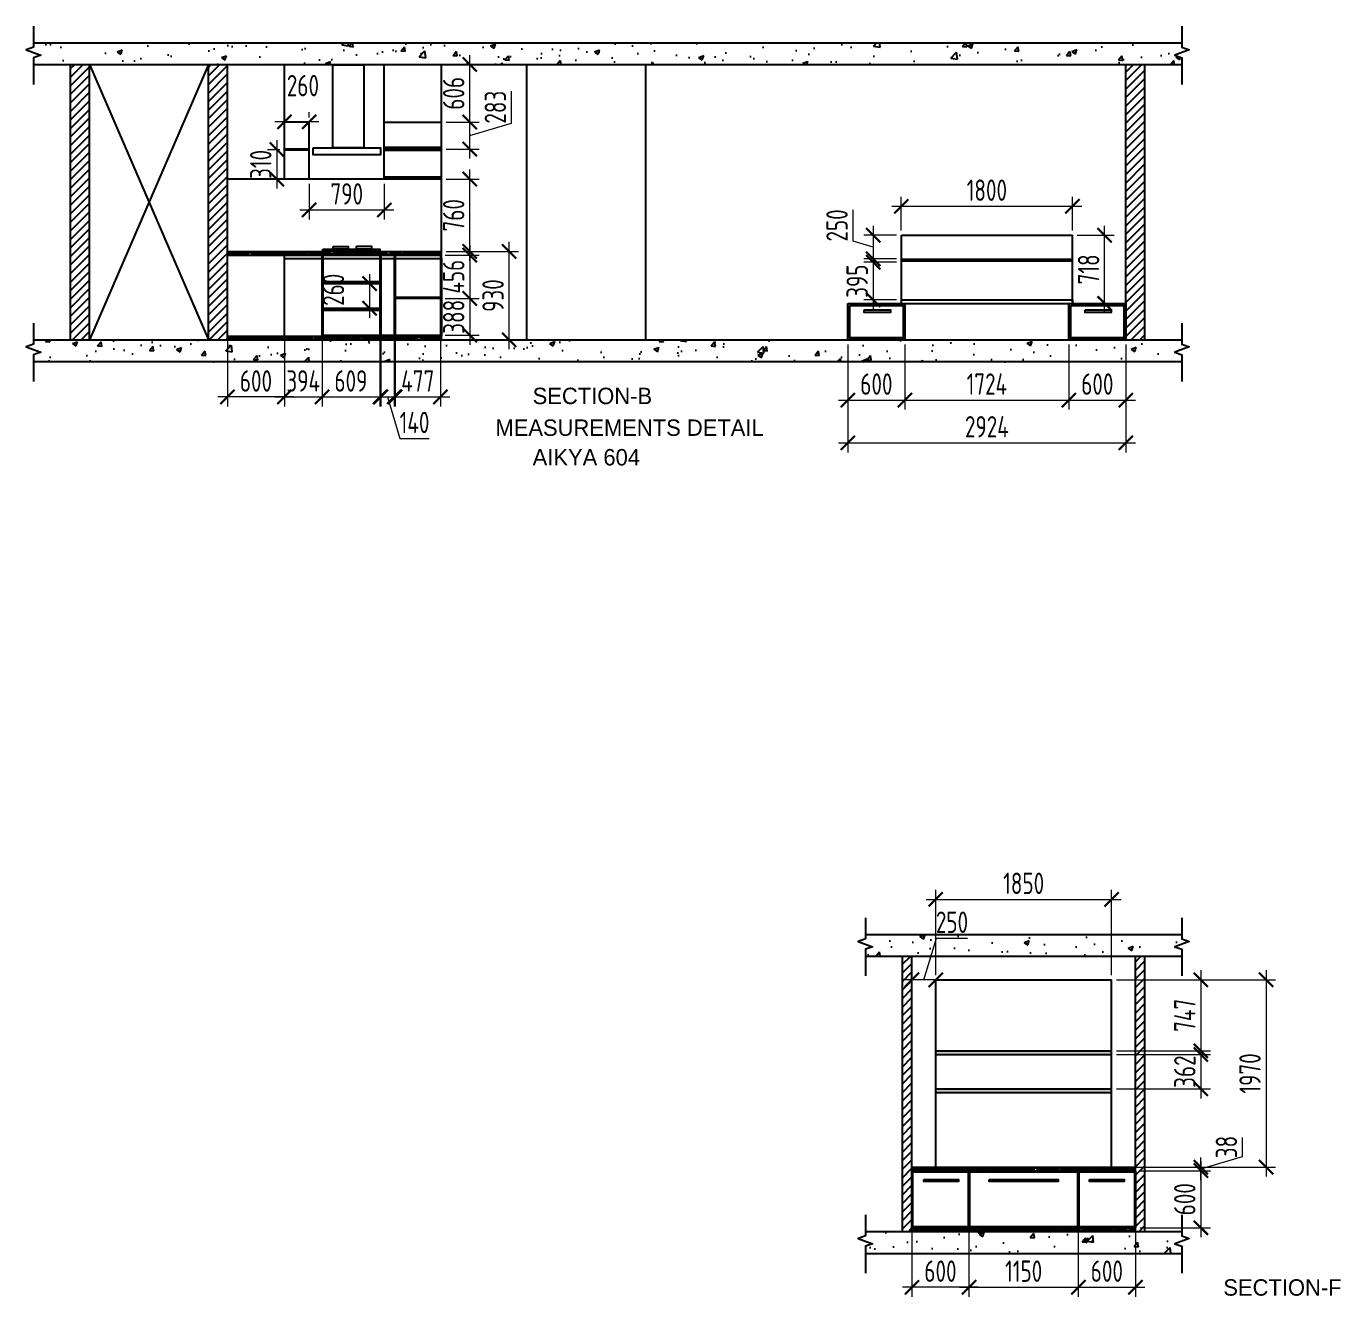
# Model space of a CAD drawing. Header units: millimetres. Extents: x -184691 to 158232, y -112569 to 33289.
# Drawn here: x 9777 to 23603, y -77405 to -64040 of the extents above; entities that cross this region are included whole.
import ezdxf

# ---------------------------------------------------------------- set-up
doc = ezdxf.new("R2010")
doc.units = ezdxf.units.MM
doc.header["$LTSCALE"] = 10
doc.header["$PDMODE"] = 35
doc.header["$PDSIZE"] = 500
doc.layers.add('07--DIM-1', color=1, linetype='Continuous')
doc.layers.add('DIMM-1', color=1, linetype='Continuous')
doc.styles.add('ISO', font='isocp2.shx', dxfattribs={"width": 0.8})
doc.dimstyles.new('A-DIM-100', dxfattribs={"dimscale": 100, "dimtxt": 2.25, "dimasz": 1.5, "dimexe": 1, "dimexo": 0.5, "dimgap": 0, "dimtad": 0, "dimdec": 0, "dimzin": 12, "dimdsep": 46, "dimtxsty": 'ISO', "dimblk": 'ARCHTICK', "dimcen": 1, "dimdle": 1, "dimclrd": 8, "dimclre": 8, "dimclrt": 256, "dimadec": 0, "dimazin": 3, "dimtfac": 1, "dimtdec": 0, "dimtmove": 1, "dimatfit": 2, "dimfxl": 1, "dimtvp": 0.75, "dimtolj": 1, "dimtzin": 12, "dimlwd": 18, "dimlwe": 18, "dimarcsym": 0})
pattern_1 = [(45, (34856.54, 0), (-44.90128, 44.90128), [])]
pattern_2 = [(0, (34856.541, 0), (55.88, 25.4), [381, -50.8, 127, -25.4]), (0, (34890.323, 12.7), (-25.4, 33.782), [76.2, -8.382, 152.4, -19.05]), (0, (34869.241, 21.59), (132.08, 17.018), [203.2, -35.56, 101.6, -25.4])]

# ---------------------------------------------------------------- blocks, each defined once
blk = doc.blocks.new('_ArchTick')
at = {"color": 0, "const_width": 0.15}
blk.add_lwpolyline([(-0.5, -0.5), (0.5, 0.5)], dxfattribs=at)
blk = doc.blocks.new('*D470')
at = {"layer": '07--DIM-1', "color": 8, "lineweight": 18}
for p, q in [((18881, -65933), (20881, -65933)), ((18981, -66188), (18981, -65833)), ((20781, -66188), (20781, -65833))]:
    blk.add_line(p, q, dxfattribs=at)
at = {"layer": 'Defpoints', "color": 0}
for p in [(20781, -65933), (18981, -66238), (20781, -66238)]:
    blk.add_point(p, dxfattribs=at)
at = {"layer": '07--DIM-1', "color": 8, "lineweight": 18, "xscale": 150, "yscale": 150, "zscale": 150, "rotation": 180}
blk.add_blockref('_ArchTick', (18981, -65933), dxfattribs=at)
at = {"layer": '07--DIM-1', "color": 8, "lineweight": 18, "xscale": 150, "yscale": 150, "zscale": 150}
blk.add_blockref('_ArchTick', (20781, -65933), dxfattribs=at)
at = {"layer": '07--DIM-1', "insert": (19881, -65764), "char_height": 225, "attachment_point": 5, "style": 'ISO'}
blk.add_mtext('\\A1;1800', dxfattribs=at)
blk = doc.blocks.new('*D471')
at = {"layer": '07--DIM-1', "color": 8, "lineweight": 18}
for p, q in [((18474, -66299), (18474, -65971)), ((18686, -66138), (18686, -66588)), ((18686, -66363), (18474, -66299)), ((18931, -66238), (18586, -66238)), ((18931, -66488), (18586, -66488))]:
    blk.add_line(p, q, dxfattribs=at)
at = {"layer": 'Defpoints', "color": 0}
for p in [(18981, -66238), (18686, -66488), (18981, -66488)]:
    blk.add_point(p, dxfattribs=at)
at = {"layer": '07--DIM-1', "color": 8, "lineweight": 18, "xscale": 150, "yscale": 150, "zscale": 150}
for p, rotation in [((18686, -66238), 90), ((18686, -66488), 270)]:
    blk.add_blockref('_ArchTick', p, dxfattribs=dict(at, rotation=rotation))
at = {"layer": '07--DIM-1', "insert": (18305, -66135), "char_height": 225, "attachment_point": 5, "rotation": 90, "style": 'ISO'}
blk.add_mtext('\\A1;250', dxfattribs=at)
blk = doc.blocks.new('*D472')
at = {"layer": '07--DIM-1', "color": 8, "lineweight": 18}
for p, q in [((18686, -66423), (18686, -67018)), ((18931, -66523), (18586, -66523)), ((18931, -66918), (18586, -66918))]:
    blk.add_line(p, q, dxfattribs=at)
at = {"layer": 'Defpoints', "color": 0}
for p in [(18981, -66523), (18686, -66918), (18981, -66918)]:
    blk.add_point(p, dxfattribs=at)
at = {"layer": '07--DIM-1', "color": 8, "lineweight": 18, "xscale": 150, "yscale": 150, "zscale": 150}
for p, rotation in [((18686, -66523), 90), ((18686, -66918), 270)]:
    blk.add_blockref('_ArchTick', p, dxfattribs=dict(at, rotation=rotation))
at = {"layer": '07--DIM-1', "insert": (18517, -66721), "char_height": 225, "attachment_point": 5, "rotation": 90, "style": 'ISO'}
blk.add_mtext('\\A1;395', dxfattribs=at)
blk = doc.blocks.new('*D473')
at = {"layer": '07--DIM-1', "color": 8, "lineweight": 18}
for p, q in [((21120, -67056), (21120, -66138)), ((20831, -66238), (21220, -66238)), ((20831, -66956), (21220, -66956))]:
    blk.add_line(p, q, dxfattribs=at)
at = {"layer": 'Defpoints', "color": 0}
for p in [(20781, -66238), (21120, -66238), (20781, -66956)]:
    blk.add_point(p, dxfattribs=at)
at = {"layer": '07--DIM-1', "color": 8, "lineweight": 18, "xscale": 150, "yscale": 150, "zscale": 150}
for p, rotation in [((21120, -66238), 90), ((21120, -66956), 270)]:
    blk.add_blockref('_ArchTick', p, dxfattribs=dict(at, rotation=rotation))
at = {"layer": '07--DIM-1', "insert": (20951, -66597), "char_height": 225, "attachment_point": 5, "rotation": 90, "style": 'ISO'}
blk.add_mtext('\\A1;718', dxfattribs=at)
blk = doc.blocks.new('*D474')
at = {"layer": '07--DIM-1', "color": 8, "lineweight": 18}
for p, q in [((19019, -67388), (19019, -68073)), ((20743, -67388), (20743, -68073)), ((18919, -67973), (20843, -67973))]:
    blk.add_line(p, q, dxfattribs=at)
at = {"layer": 'Defpoints', "color": 0}
for p in [(19019, -67338), (20743, -67338), (20743, -67973)]:
    blk.add_point(p, dxfattribs=at)
at = {"layer": '07--DIM-1', "color": 8, "lineweight": 18, "xscale": 150, "yscale": 150, "zscale": 150, "rotation": 180}
blk.add_blockref('_ArchTick', (19019, -67973), dxfattribs=at)
at = {"layer": '07--DIM-1', "color": 8, "lineweight": 18, "xscale": 150, "yscale": 150, "zscale": 150}
blk.add_blockref('_ArchTick', (20743, -67973), dxfattribs=at)
at = {"layer": '07--DIM-1', "insert": (19881, -67804), "char_height": 225, "attachment_point": 5, "style": 'ISO'}
blk.add_mtext('\\A1;1724', dxfattribs=at)
blk = doc.blocks.new('*D475')
at = {"layer": '07--DIM-1', "color": 8, "lineweight": 18}
for p, q in [((18419, -67388), (18419, -68073)), ((19019, -67388), (19019, -68073)), ((18319, -67973), (19119, -67973))]:
    blk.add_line(p, q, dxfattribs=at)
at = {"layer": 'Defpoints', "color": 0}
for p in [(18419, -67338), (19019, -67338), (19019, -67973)]:
    blk.add_point(p, dxfattribs=at)
at = {"layer": '07--DIM-1', "color": 8, "lineweight": 18, "xscale": 150, "yscale": 150, "zscale": 150, "rotation": 180}
blk.add_blockref('_ArchTick', (18419, -67973), dxfattribs=at)
at = {"layer": '07--DIM-1', "color": 8, "lineweight": 18, "xscale": 150, "yscale": 150, "zscale": 150}
blk.add_blockref('_ArchTick', (19019, -67973), dxfattribs=at)
at = {"layer": '07--DIM-1', "insert": (18719, -67804), "char_height": 225, "attachment_point": 5, "style": 'ISO'}
blk.add_mtext('\\A1;600', dxfattribs=at)
blk = doc.blocks.new('*D476')
at = {"layer": '07--DIM-1', "color": 8, "lineweight": 18}
for p, q in [((20743, -67388), (20743, -68073)), ((21343, -67388), (21343, -68073)), ((20643, -67973), (21443, -67973))]:
    blk.add_line(p, q, dxfattribs=at)
at = {"layer": 'Defpoints', "color": 0}
for p in [(20743, -67338), (21343, -67338), (21343, -67973)]:
    blk.add_point(p, dxfattribs=at)
at = {"layer": '07--DIM-1', "color": 8, "lineweight": 18, "xscale": 150, "yscale": 150, "zscale": 150, "rotation": 180}
blk.add_blockref('_ArchTick', (20743, -67973), dxfattribs=at)
at = {"layer": '07--DIM-1', "color": 8, "lineweight": 18, "xscale": 150, "yscale": 150, "zscale": 150}
blk.add_blockref('_ArchTick', (21343, -67973), dxfattribs=at)
at = {"layer": '07--DIM-1', "insert": (21043, -67804), "char_height": 225, "attachment_point": 5, "style": 'ISO'}
blk.add_mtext('\\A1;600', dxfattribs=at)
blk = doc.blocks.new('*D477')
at = {"layer": '07--DIM-1', "color": 8, "lineweight": 18}
for p, q in [((18419, -67388), (18419, -68522)), ((21343, -67438), (21343, -68522)), ((18319, -68422), (21443, -68422))]:
    blk.add_line(p, q, dxfattribs=at)
at = {"layer": 'Defpoints', "color": 0}
for p in [(18419, -67338), (21343, -67388), (21343, -68422)]:
    blk.add_point(p, dxfattribs=at)
at = {"layer": '07--DIM-1', "color": 8, "lineweight": 18, "xscale": 150, "yscale": 150, "zscale": 150, "rotation": 180}
blk.add_blockref('_ArchTick', (18419, -68422), dxfattribs=at)
at = {"layer": '07--DIM-1', "color": 8, "lineweight": 18, "xscale": 150, "yscale": 150, "zscale": 150}
blk.add_blockref('_ArchTick', (21343, -68422), dxfattribs=at)
at = {"layer": '07--DIM-1', "insert": (19881, -68253), "char_height": 225, "attachment_point": 5, "style": 'ISO'}
blk.add_mtext('\\A1;2924', dxfattribs=at)
blk = doc.blocks.new('*D478')
at = {"layer": '07--DIM-1', "color": 8, "lineweight": 18}
for p, q in [((11893, -67350), (11893, -68039)), ((12493, -67350), (12493, -68039)), ((12593, -67939), (11793, -67939))]:
    blk.add_line(p, q, dxfattribs=at)
at = {"layer": 'Defpoints', "color": 0}
for p in [(11893, -67300), (12493, -67300), (11893, -67939)]:
    blk.add_point(p, dxfattribs=at)
at = {"layer": '07--DIM-1', "color": 8, "lineweight": 18, "xscale": 150, "yscale": 150, "zscale": 150, "rotation": 180}
blk.add_blockref('_ArchTick', (11893, -67939), dxfattribs=at)
at = {"layer": '07--DIM-1', "color": 8, "lineweight": 18, "xscale": 150, "yscale": 150, "zscale": 150}
blk.add_blockref('_ArchTick', (12493, -67939), dxfattribs=at)
at = {"layer": '07--DIM-1', "insert": (12193, -67771), "char_height": 225, "attachment_point": 5, "style": 'ISO'}
blk.add_mtext('\\A1;600', dxfattribs=at)
blk = doc.blocks.new('*D479')
at = {"layer": '07--DIM-1', "color": 8, "lineweight": 18}
for p, q in [((12493, -67350), (12493, -68039)), ((12888, -67350), (12888, -68039)), ((12393, -67939), (12988, -67939))]:
    blk.add_line(p, q, dxfattribs=at)
at = {"layer": 'Defpoints', "color": 0}
for p in [(12493, -67300), (12888, -67300), (12888, -67939)]:
    blk.add_point(p, dxfattribs=at)
at = {"layer": '07--DIM-1', "color": 8, "lineweight": 18, "xscale": 150, "yscale": 150, "zscale": 150, "rotation": 180}
blk.add_blockref('_ArchTick', (12493, -67939), dxfattribs=at)
at = {"layer": '07--DIM-1', "color": 8, "lineweight": 18, "xscale": 150, "yscale": 150, "zscale": 150}
blk.add_blockref('_ArchTick', (12888, -67939), dxfattribs=at)
at = {"layer": '07--DIM-1', "insert": (12690, -67771), "char_height": 225, "attachment_point": 5, "style": 'ISO'}
blk.add_mtext('\\A1;394', dxfattribs=at)
blk = doc.blocks.new('*D480')
at = {"layer": '07--DIM-1', "color": 8, "lineweight": 18}
for p, q in [((12888, -67350), (12888, -68039)), ((13497, -67350), (13497, -68039)), ((12788, -67939), (13597, -67939))]:
    blk.add_line(p, q, dxfattribs=at)
at = {"layer": 'Defpoints', "color": 0}
for p in [(12888, -67300), (13497, -67300), (13497, -67939)]:
    blk.add_point(p, dxfattribs=at)
at = {"layer": '07--DIM-1', "color": 8, "lineweight": 18, "xscale": 150, "yscale": 150, "zscale": 150, "rotation": 180}
blk.add_blockref('_ArchTick', (12888, -67939), dxfattribs=at)
at = {"layer": '07--DIM-1', "color": 8, "lineweight": 18, "xscale": 150, "yscale": 150, "zscale": 150}
blk.add_blockref('_ArchTick', (13497, -67939), dxfattribs=at)
at = {"layer": '07--DIM-1', "insert": (13192, -67771), "char_height": 225, "attachment_point": 5, "style": 'ISO'}
blk.add_mtext('\\A1;609', dxfattribs=at)
blk = doc.blocks.new('*D481')
at = {"layer": '07--DIM-1', "color": 8, "lineweight": 18}
for p, q in [((13507, -67340), (13507, -68039)), ((13647, -67340), (13647, -68039)), ((13407, -67939), (13747, -67939)), ((13577, -67939), (13708, -68377)), ((13708, -68377), (14014, -68377))]:
    blk.add_line(p, q, dxfattribs=at)
at = {"layer": 'Defpoints', "color": 0}
for p in [(13507, -67290), (13647, -67290), (13647, -67939)]:
    blk.add_point(p, dxfattribs=at)
at = {"layer": '07--DIM-1', "color": 8, "lineweight": 18, "xscale": 150, "yscale": 150, "zscale": 150, "rotation": 180}
blk.add_blockref('_ArchTick', (13507, -67939), dxfattribs=at)
at = {"layer": '07--DIM-1', "color": 8, "lineweight": 18, "xscale": 150, "yscale": 150, "zscale": 150}
blk.add_blockref('_ArchTick', (13647, -67939), dxfattribs=at)
at = {"layer": '07--DIM-1', "insert": (13861, -68208), "char_height": 225, "attachment_point": 5, "style": 'ISO'}
blk.add_mtext('\\A1;140', dxfattribs=at)
blk = doc.blocks.new('*D482')
at = {"layer": '07--DIM-1', "color": 8, "lineweight": 18}
for p, q in [((13657, -67340), (13657, -68039)), ((14133, -67340), (14133, -68039)), ((13557, -67939), (14233, -67939))]:
    blk.add_line(p, q, dxfattribs=at)
at = {"layer": 'Defpoints', "color": 0}
for p in [(13657, -67290), (14133, -67290), (14133, -67939)]:
    blk.add_point(p, dxfattribs=at)
at = {"layer": '07--DIM-1', "color": 8, "lineweight": 18, "xscale": 150, "yscale": 150, "zscale": 150, "rotation": 180}
blk.add_blockref('_ArchTick', (13657, -67939), dxfattribs=at)
at = {"layer": '07--DIM-1', "color": 8, "lineweight": 18, "xscale": 150, "yscale": 150, "zscale": 150}
blk.add_blockref('_ArchTick', (14133, -67939), dxfattribs=at)
at = {"layer": '07--DIM-1', "insert": (13895, -67771), "char_height": 225, "attachment_point": 5, "style": 'ISO'}
blk.add_mtext('\\A1;477', dxfattribs=at)
blk = doc.blocks.new('*D483')
at = {"layer": '07--DIM-1', "color": 8, "lineweight": 18}
for p, q in [((14442, -66346), (14442, -67002)), ((14183, -66446), (14542, -66446)), ((14183, -66902), (14542, -66902))]:
    blk.add_line(p, q, dxfattribs=at)
at = {"layer": 'Defpoints', "color": 0}
for p in [(14133, -66446), (14133, -66902), (14442, -66902)]:
    blk.add_point(p, dxfattribs=at)
at = {"layer": '07--DIM-1', "color": 8, "lineweight": 18, "xscale": 150, "yscale": 150, "zscale": 150}
for p, rotation in [((14442, -66446), 90), ((14442, -66902), 270)]:
    blk.add_blockref('_ArchTick', p, dxfattribs=dict(at, rotation=rotation))
at = {"layer": '07--DIM-1', "insert": (14273, -66674), "char_height": 225, "attachment_point": 5, "rotation": 90, "style": 'ISO'}
blk.add_mtext('\\A1;456', dxfattribs=at)
blk = doc.blocks.new('*D484')
at = {"layer": '07--DIM-1', "color": 8, "lineweight": 18}
for p, q in [((14183, -66902), (14542, -66902)), ((14442, -66802), (14442, -67390)), ((14183, -67290), (14542, -67290))]:
    blk.add_line(p, q, dxfattribs=at)
at = {"layer": 'Defpoints', "color": 0}
for p in [(14133, -66902), (14133, -67290), (14442, -67290)]:
    blk.add_point(p, dxfattribs=at)
at = {"layer": '07--DIM-1', "color": 8, "lineweight": 18, "xscale": 150, "yscale": 150, "zscale": 150}
for p, rotation in [((14442, -66902), 90), ((14442, -67290), 270)]:
    blk.add_blockref('_ArchTick', p, dxfattribs=dict(at, rotation=rotation))
at = {"layer": '07--DIM-1', "insert": (14273, -67096), "char_height": 225, "attachment_point": 5, "rotation": 90, "style": 'ISO'}
blk.add_mtext('\\A1;388', dxfattribs=at)
blk = doc.blocks.new('*D485')
at = {"layer": '07--DIM-1', "color": 8, "lineweight": 18}
for p, q in [((13447, -66746), (13289, -66746)), ((13389, -66646), (13389, -67106)), ((13447, -67006), (13289, -67006))]:
    blk.add_line(p, q, dxfattribs=at)
at = {"layer": 'Defpoints', "color": 0}
for p in [(13497, -66746), (13389, -67006), (13497, -67006)]:
    blk.add_point(p, dxfattribs=at)
at = {"layer": '07--DIM-1', "color": 8, "lineweight": 18, "xscale": 150, "yscale": 150, "zscale": 150}
for p, rotation in [((13389, -66746), 90), ((13389, -67006), 270)]:
    blk.add_blockref('_ArchTick', p, dxfattribs=dict(at, rotation=rotation))
at = {"layer": '07--DIM-1', "insert": (13008, -66812), "char_height": 225, "attachment_point": 5, "rotation": 90, "style": 'ISO'}
blk.add_mtext('\\A1;260', dxfattribs=at)
blk = doc.blocks.new('*D486')
at = {"layer": '07--DIM-1', "color": 8, "lineweight": 18}
for p, q in [((14856, -67438), (14856, -66308)), ((14193, -66408), (14956, -66408)), ((14193, -67338), (14956, -67338))]:
    blk.add_line(p, q, dxfattribs=at)
at = {"layer": 'Defpoints', "color": 0}
for p in [(14143, -66408), (14856, -66408), (14143, -67338)]:
    blk.add_point(p, dxfattribs=at)
at = {"layer": '07--DIM-1', "color": 8, "lineweight": 18, "xscale": 150, "yscale": 150, "zscale": 150}
for p, rotation in [((14856, -66408), 90), ((14856, -67338), 270)]:
    blk.add_blockref('_ArchTick', p, dxfattribs=dict(at, rotation=rotation))
at = {"layer": '07--DIM-1', "insert": (14687, -66873), "char_height": 225, "attachment_point": 5, "rotation": 90, "style": 'ISO'}
blk.add_mtext('\\A1;930', dxfattribs=at)
blk = doc.blocks.new('*D487')
at = {"layer": '07--DIM-1', "color": 8, "lineweight": 18}
for p, q in [((14193, -65648), (14542, -65648)), ((14442, -66508), (14442, -65548)), ((14193, -66408), (14542, -66408))]:
    blk.add_line(p, q, dxfattribs=at)
at = {"layer": 'Defpoints', "color": 0}
for p in [(14143, -65648), (14442, -65648), (14143, -66408)]:
    blk.add_point(p, dxfattribs=at)
at = {"layer": '07--DIM-1', "color": 8, "lineweight": 18, "xscale": 150, "yscale": 150, "zscale": 150}
for p, rotation in [((14442, -65648), 90), ((14442, -66408), 270)]:
    blk.add_blockref('_ArchTick', p, dxfattribs=dict(at, rotation=rotation))
at = {"layer": '07--DIM-1', "insert": (14273, -66028), "char_height": 225, "attachment_point": 5, "rotation": 90, "style": 'ISO'}
blk.add_mtext('\\A1;760', dxfattribs=at)
blk = doc.blocks.new('*D488')
at = {"layer": '07--DIM-1', "color": 8, "lineweight": 18}
for p, q in [((14442, -65148), (14442, -64342)), ((14193, -64442), (14542, -64442)), ((14193, -65048), (14542, -65048))]:
    blk.add_line(p, q, dxfattribs=at)
at = {"layer": 'Defpoints', "color": 0}
for p in [(14143, -64442), (14442, -64442), (14143, -65048, 0)]:
    blk.add_point(p, dxfattribs=at)
at = {"layer": '07--DIM-1', "color": 8, "lineweight": 18, "xscale": 150, "yscale": 150, "zscale": 150}
for p, rotation in [((14442, -64442), 90), ((14442, -65048), 270)]:
    blk.add_blockref('_ArchTick', p, dxfattribs=dict(at, rotation=rotation))
at = {"layer": '07--DIM-1', "insert": (14273, -64745), "char_height": 225, "attachment_point": 5, "rotation": 90, "style": 'ISO'}
blk.add_mtext('\\A1;606', dxfattribs=at)
blk = doc.blocks.new('*D489')
at = {"layer": '07--DIM-1', "color": 8, "lineweight": 18}
for p, q in [((14880, -65059), (14880, -64723)), ((14442, -65431), (14442, -64948)), ((14193, -65048), (14542, -65048)), ((14442, -65190), (14880, -65059)), ((14193, -65331), (14542, -65331))]:
    blk.add_line(p, q, dxfattribs=at)
at = {"layer": 'Defpoints', "color": 0}
for p in [(14143, -65048, 0), (14442, -65048), (14143, -65331)]:
    blk.add_point(p, dxfattribs=at)
at = {"layer": '07--DIM-1', "color": 8, "lineweight": 18, "xscale": 150, "yscale": 150, "zscale": 150}
for p, rotation in [((14442, -65048), 90), ((14442, -65331), 270)]:
    blk.add_blockref('_ArchTick', p, dxfattribs=dict(at, rotation=rotation))
at = {"layer": '07--DIM-1', "insert": (14711, -64891), "char_height": 225, "attachment_point": 5, "rotation": 90, "style": 'ISO'}
blk.add_mtext('\\A1;283', dxfattribs=at)
blk = doc.blocks.new('*D490')
at = {"layer": '07--DIM-1', "color": 8, "lineweight": 18}
for p, q in [((12493, -64998), (12493, -64945)), ((12753, -64998), (12753, -64945)), ((12853, -65045), (12393, -65045))]:
    blk.add_line(p, q, dxfattribs=at)
at = {"layer": 'Defpoints', "color": 0}
for p in [(12493, -65045), (12493, -65048), (12753, -65048, 0)]:
    blk.add_point(p, dxfattribs=at)
at = {"layer": '07--DIM-1', "color": 8, "lineweight": 18, "xscale": 150, "yscale": 150, "zscale": 150, "rotation": 180}
blk.add_blockref('_ArchTick', (12493, -65045), dxfattribs=at)
at = {"layer": '07--DIM-1', "color": 8, "lineweight": 18, "xscale": 150, "yscale": 150, "zscale": 150}
blk.add_blockref('_ArchTick', (12753, -65045), dxfattribs=at)
at = {"layer": '07--DIM-1', "insert": (12687, -64664), "char_height": 225, "attachment_point": 5, "style": 'ISO'}
blk.add_mtext('\\A1;260', dxfattribs=at)
blk = doc.blocks.new('*D491')
at = {"layer": '07--DIM-1', "color": 8, "lineweight": 18}
for p, q in [((12413, -65238), (12413, -65748)), ((12443, -65338), (12313, -65338)), ((12443, -65648), (12313, -65648))]:
    blk.add_line(p, q, dxfattribs=at)
at = {"layer": 'Defpoints', "color": 0}
for p in [(12493, -65338), (12413, -65648), (12493, -65648)]:
    blk.add_point(p, dxfattribs=at)
at = {"layer": '07--DIM-1', "color": 8, "lineweight": 18, "xscale": 150, "yscale": 150, "zscale": 150}
for p, rotation in [((12413, -65338), 90), ((12413, -65648), 270)]:
    blk.add_blockref('_ArchTick', p, dxfattribs=dict(at, rotation=rotation))
at = {"layer": '07--DIM-1', "insert": (12244, -65493), "char_height": 225, "attachment_point": 5, "rotation": 90, "style": 'ISO'}
blk.add_mtext('\\A1;310', dxfattribs=at)
blk = doc.blocks.new('*D492')
at = {"layer": '07--DIM-1', "color": 8, "lineweight": 18}
for p, q in [((12753, -65698), (12753, -66072)), ((13543, -65698), (13543, -66072)), ((12653, -65972), (13643, -65972))]:
    blk.add_line(p, q, dxfattribs=at)
at = {"layer": 'Defpoints', "color": 0}
for p in [(12753, -65648, 0), (13543, -65648), (13543, -65972)]:
    blk.add_point(p, dxfattribs=at)
at = {"layer": '07--DIM-1', "color": 8, "lineweight": 18, "xscale": 150, "yscale": 150, "zscale": 150, "rotation": 180}
blk.add_blockref('_ArchTick', (12753, -65972), dxfattribs=at)
at = {"layer": '07--DIM-1', "color": 8, "lineweight": 18, "xscale": 150, "yscale": 150, "zscale": 150}
blk.add_blockref('_ArchTick', (13543, -65972), dxfattribs=at)
at = {"layer": '07--DIM-1', "insert": (13148, -65803), "char_height": 225, "attachment_point": 5, "style": 'ISO'}
blk.add_mtext('\\A1;790', dxfattribs=at)
blk = doc.blocks.new('*D493')
at = {"layer": '07--DIM-1', "color": 8, "lineweight": 18}
for p, q in [((19218, -74071), (19350, -73634)), ((19350, -73634), (19678, -73634)), ((19443, -74071), (18993, -74071)), ((19093, -74021), (19093, -73971)), ((19343, -74021), (19343, -73971))]:
    blk.add_line(p, q, dxfattribs=at)
at = {"layer": 'Defpoints', "color": 0}
for p in [(19093, -74071), (19093, -74071), (19343, -74071)]:
    blk.add_point(p, dxfattribs=at)
at = {"layer": '07--DIM-1', "color": 8, "lineweight": 18, "xscale": 150, "yscale": 150, "zscale": 150, "rotation": 180}
blk.add_blockref('_ArchTick', (19093, -74071), dxfattribs=at)
at = {"layer": '07--DIM-1', "color": 8, "lineweight": 18, "xscale": 150, "yscale": 150, "zscale": 150}
blk.add_blockref('_ArchTick', (19343, -74071), dxfattribs=at)
at = {"layer": '07--DIM-1', "insert": (19514, -73465), "char_height": 225, "attachment_point": 5, "style": 'ISO'}
blk.add_mtext('\\A1;250', dxfattribs=at)
blk = doc.blocks.new('*D494')
at = {"layer": '07--DIM-1', "color": 8, "lineweight": 18}
for p, q in [((19343, -74021), (19343, -73125)), ((21193, -74021), (21193, -73125)), ((19243, -73225), (21293, -73225))]:
    blk.add_line(p, q, dxfattribs=at)
at = {"layer": 'Defpoints', "color": 0}
for p in [(21193, -73225), (19343, -74071), (21193, -74071)]:
    blk.add_point(p, dxfattribs=at)
at = {"layer": '07--DIM-1', "color": 8, "lineweight": 18, "xscale": 150, "yscale": 150, "zscale": 150, "rotation": 180}
blk.add_blockref('_ArchTick', (19343, -73225), dxfattribs=at)
at = {"layer": '07--DIM-1', "color": 8, "lineweight": 18, "xscale": 150, "yscale": 150, "zscale": 150}
blk.add_blockref('_ArchTick', (21193, -73225), dxfattribs=at)
at = {"layer": '07--DIM-1', "insert": (20268, -73056), "char_height": 225, "attachment_point": 5, "style": 'ISO'}
blk.add_mtext('\\A1;1850', dxfattribs=at)
blk = doc.blocks.new('*D495')
at = {"layer": '07--DIM-1', "color": 8, "lineweight": 18}
for p, q in [((21243, -74071), (22918, -74071)), ((22818, -73971), (22818, -76141)), ((21243, -76041), (22918, -76041))]:
    blk.add_line(p, q, dxfattribs=at)
at = {"layer": 'Defpoints', "color": 0}
for p in [(21193, -74071), (21193, -76041), (22818, -76041)]:
    blk.add_point(p, dxfattribs=at)
at = {"layer": '07--DIM-1', "color": 8, "lineweight": 18, "xscale": 150, "yscale": 150, "zscale": 150}
for p, rotation in [((22818, -74071), 90), ((22818, -76041), 270)]:
    blk.add_blockref('_ArchTick', p, dxfattribs=dict(at, rotation=rotation))
at = {"layer": '07--DIM-1', "insert": (22649, -75056), "char_height": 225, "attachment_point": 5, "rotation": 90, "style": 'ISO'}
blk.add_mtext('\\A1;1970', dxfattribs=at)
blk = doc.blocks.new('*D496')
at = {"layer": '07--DIM-1', "color": 8, "lineweight": 18}
for p, q in [((21243, -74071), (22232, -74071)), ((22132, -73971), (22132, -74918)), ((21243, -74818), (22232, -74818))]:
    blk.add_line(p, q, dxfattribs=at)
at = {"layer": 'Defpoints', "color": 0}
for p in [(21193, -74071), (21193, -74818), (22132, -74818)]:
    blk.add_point(p, dxfattribs=at)
at = {"layer": '07--DIM-1', "color": 8, "lineweight": 18, "xscale": 150, "yscale": 150, "zscale": 150}
for p, rotation in [((22132, -74071), 90), ((22132, -74818), 270)]:
    blk.add_blockref('_ArchTick', p, dxfattribs=dict(at, rotation=rotation))
at = {"layer": '07--DIM-1', "insert": (21963, -74445), "char_height": 225, "attachment_point": 5, "rotation": 90, "style": 'ISO'}
blk.add_mtext('\\A1;747', dxfattribs=at)
blk = doc.blocks.new('*D497')
at = {"layer": '07--DIM-1', "color": 8, "lineweight": 18}
for p, q in [((22132, -74756), (22132, -75318)), ((21243, -74856), (22232, -74856)), ((21243, -75218), (22232, -75218))]:
    blk.add_line(p, q, dxfattribs=at)
at = {"layer": 'Defpoints', "color": 0}
for p in [(21193, -74856), (21193, -75218), (22132, -75218)]:
    blk.add_point(p, dxfattribs=at)
at = {"layer": '07--DIM-1', "color": 8, "lineweight": 18, "xscale": 150, "yscale": 150, "zscale": 150}
for p, rotation in [((22132, -74856), 90), ((22132, -75218), 270)]:
    blk.add_blockref('_ArchTick', p, dxfattribs=dict(at, rotation=rotation))
at = {"layer": '07--DIM-1', "insert": (21963, -75037), "char_height": 225, "attachment_point": 5, "rotation": 90, "style": 'ISO'}
blk.add_mtext('\\A1;362', dxfattribs=at)
blk = doc.blocks.new('*D498')
at = {"layer": '07--DIM-1', "color": 8, "lineweight": 18}
for p, q in [((19093, -76729), (19093, -77405)), ((19693, -76729), (19693, -77405)), ((19793, -77305), (18993, -77305))]:
    blk.add_line(p, q, dxfattribs=at)
at = {"layer": 'Defpoints', "color": 0}
for p in [(19093, -76679), (19693, -76679), (19093, -77305)]:
    blk.add_point(p, dxfattribs=at)
at = {"layer": '07--DIM-1', "color": 8, "lineweight": 18, "xscale": 150, "yscale": 150, "zscale": 150, "rotation": 180}
blk.add_blockref('_ArchTick', (19093, -77305), dxfattribs=at)
at = {"layer": '07--DIM-1', "color": 8, "lineweight": 18, "xscale": 150, "yscale": 150, "zscale": 150}
blk.add_blockref('_ArchTick', (19693, -77305), dxfattribs=at)
at = {"layer": '07--DIM-1', "insert": (19393, -77136), "char_height": 225, "attachment_point": 5, "style": 'ISO'}
blk.add_mtext('\\A1;600', dxfattribs=at)
blk = doc.blocks.new('*D499')
at = {"layer": '07--DIM-1', "color": 8, "lineweight": 18}
for p, q in [((19693, -76729), (19693, -77405)), ((20843, -76729), (20843, -77405)), ((19593, -77305), (20943, -77305))]:
    blk.add_line(p, q, dxfattribs=at)
at = {"layer": 'Defpoints', "color": 0}
for p in [(19693, -76679), (20843, -76679), (20843, -77305)]:
    blk.add_point(p, dxfattribs=at)
at = {"layer": '07--DIM-1', "color": 8, "lineweight": 18, "xscale": 150, "yscale": 150, "zscale": 150, "rotation": 180}
blk.add_blockref('_ArchTick', (19693, -77305), dxfattribs=at)
at = {"layer": '07--DIM-1', "color": 8, "lineweight": 18, "xscale": 150, "yscale": 150, "zscale": 150}
blk.add_blockref('_ArchTick', (20843, -77305), dxfattribs=at)
at = {"layer": '07--DIM-1', "insert": (20268, -77136), "char_height": 225, "attachment_point": 5, "style": 'ISO'}
blk.add_mtext('\\A1;1150', dxfattribs=at)
blk = doc.blocks.new('*D500')
at = {"layer": '07--DIM-1', "color": 8, "lineweight": 18}
for p, q in [((20843, -76729), (20843, -77405)), ((21443, -76729), (21443, -77405)), ((20743, -77305), (21543, -77305))]:
    blk.add_line(p, q, dxfattribs=at)
at = {"layer": 'Defpoints', "color": 0}
for p in [(20843, -76679), (21443, -76679), (21443, -77305)]:
    blk.add_point(p, dxfattribs=at)
at = {"layer": '07--DIM-1', "color": 8, "lineweight": 18, "xscale": 150, "yscale": 150, "zscale": 150, "rotation": 180}
blk.add_blockref('_ArchTick', (20843, -77305), dxfattribs=at)
at = {"layer": '07--DIM-1', "color": 8, "lineweight": 18, "xscale": 150, "yscale": 150, "zscale": 150}
blk.add_blockref('_ArchTick', (21443, -77305), dxfattribs=at)
at = {"layer": '07--DIM-1', "insert": (21143, -77136), "char_height": 225, "attachment_point": 5, "style": 'ISO'}
blk.add_mtext('\\A1;600', dxfattribs=at)
blk = doc.blocks.new('*D501')
at = {"layer": '07--DIM-1', "color": 8, "lineweight": 18}
for p, q in [((22132, -75979), (22132, -76779)), ((21493, -76079), (22232, -76079)), ((21493, -76679), (22232, -76679))]:
    blk.add_line(p, q, dxfattribs=at)
at = {"layer": 'Defpoints', "color": 0}
for p in [(21443, -76079), (21443, -76679), (22132, -76679)]:
    blk.add_point(p, dxfattribs=at)
at = {"layer": '07--DIM-1', "color": 8, "lineweight": 18, "xscale": 150, "yscale": 150, "zscale": 150}
for p, rotation in [((22132, -76079), 90), ((22132, -76679), 270)]:
    blk.add_blockref('_ArchTick', p, dxfattribs=dict(at, rotation=rotation))
at = {"layer": '07--DIM-1', "insert": (21963, -76379), "char_height": 225, "attachment_point": 5, "rotation": 90, "style": 'ISO'}
blk.add_mtext('\\A1;600', dxfattribs=at)
blk = doc.blocks.new('*D502')
at = {"layer": '07--DIM-1', "color": 8, "lineweight": 18}
for p, q in [((22570, -75929), (22570, -75731)), ((22132, -76060), (22570, -75929)), ((22132, -76179), (22132, -75941)), ((21493, -76041), (22232, -76041)), ((21493, -76079), (22232, -76079))]:
    blk.add_line(p, q, dxfattribs=at)
at = {"layer": 'Defpoints', "color": 0}
for p in [(21443, -76041), (21443, -76079), (22132, -76041)]:
    blk.add_point(p, dxfattribs=at)
at = {"layer": '07--DIM-1', "color": 8, "lineweight": 18, "xscale": 150, "yscale": 150, "zscale": 150}
for p, rotation in [((22132, -76041), 90), ((22132, -76079), 270)]:
    blk.add_blockref('_ArchTick', p, dxfattribs=dict(at, rotation=rotation))
at = {"layer": '07--DIM-1', "insert": (22401, -75830), "char_height": 225, "attachment_point": 5, "rotation": 90, "style": 'ISO'}
blk.add_mtext('\\A1;38', dxfattribs=at)

msp = doc.modelspace()

# ---------------------------------------------------------------- hatches: boundary and pattern name
h = msp.add_hatch()
h.set_pattern_fill('AR-CONC', color=256, scale=3, style=0)
h.set_pattern_definition([(50, (-234965.03, -60023.2), (546.554, -47.81726), [57.15, -628.65]), (355, (-234965, -60023.2), (-105.7285, 573.1699), [45.72, -502.92]), (100.451, (-234919.5, -60027.2), (440.8275, 525.3501), [48.57, -534.27]), (46.1842, (-234965, -59870.8), (813.2371, -126.127), [85.725, -942.975]), (96.6356, (-234897.26, -59881.3), (712.2127, 742.2767), [72.855, -801.405]), (351.184, (-234965, -59870.8), (712.2138, 742.2754), [68.58, -754.38]), (21, (-234888.83, -59908.9), (454.84464, -306.79656), [57.15, -628.65]), (326, (-234888.8, -59908.9), (185.4061, 552.5639), [45.72, -502.92]), (71.4514, (-234850.9, -59934.47), (640.2495, 245.7686), [48.57, -534.27]), (37.5, (-234965.03, -60023.2), (9.26581, 253.66512), [0, -496.824, 0, -510.54, 0, -504.825]), (7.5, (-234965.03, -60023.2), (200.459, 300.54172), [0, -291.084, 0, -485.394, 0, -192.405]), (327.5, (-235134.95, -60023.2), (406.77179, -17.18623), [0, -190.5, 0, -594.36, 0, -788.67]), (317.5, (-235211.15, -60023.2), (444.38754, 76.27947), [0, -247.65, 0, -394.716, 0, -560.07])])
h.paths.add_polyline_path([(21857.6, -64343.4), (22009.3, -64288.2), (21933.4, -64260.6), (21933.4, -64213.6), (9853.1, -64213.6), (9853.1, -64260.6), (9777.3, -64288.2), (9928.9, -64343.4), (9853.1, -64371), (9853.1, -64442.2), (21933.4, -64442.2), (21933.4, -64371)])
h.paths.add_polyline_path([(21857.6, -67468), (22009.3, -67412.8), (21933.4, -67385.2), (21933.4, -67338.2), (9853.1, -67338.2), (9853.1, -67385.2), (9777.3, -67412.8), (9928.9, -67468), (9853.1, -67495.6), (9853.1, -67569.5), (21933.4, -67569.5), (21933.4, -67495.6)])
h = msp.add_hatch()
h.set_pattern_fill('ANSI31', color=256, scale=20, style=0)
h.set_pattern_definition(pattern_1)
h.paths.add_polyline_path([(10443.3, -64442.2), (10243.3, -64442.2), (10243.3, -67338.2), (10443.3, -67338.2)])
h.paths.add_polyline_path([(21543.3, -64442.2), (21343.3, -64442.2), (21343.3, -67338.2), (21543.3, -67338.2)])
h = msp.add_hatch()
h.set_pattern_fill('ANSI31', color=256, scale=20, style=0)
h.set_pattern_definition(pattern_1)
h.paths.add_polyline_path([(11693.3, -67338.2), (11893.3, -67338.2), (11893.3, -64442.2), (11693.3, -64442.2)])
h = msp.add_hatch()
h.set_pattern_fill('AR-RROOF', color=256, style=0)
h.set_pattern_definition(pattern_2)
h.paths.add_polyline_path([(12493.3, -66446.2), (12493.3, -66408.2), (11893.3, -66408.2), (11893.3, -66446.2)])
h = msp.add_hatch()
h.set_pattern_fill('AR-RROOF', color=256, style=0)
h.set_pattern_definition(pattern_2)
h.paths.add_polyline_path([(14143.3, -66446.2), (14143.3, -66408.2), (12493.3, -66408.2), (12493.3, -66446.2)])
h = msp.add_hatch()
h.set_pattern_fill('AR-RROOF', color=256, style=0)
h.set_pattern_definition(pattern_2)
h.paths.add_polyline_path([(12493.3, -67300.2), (12493.3, -67338.2), (14143.3, -67338.2), (14143.3, -67300.2)])
h.paths.add_polyline_path([(11893.3, -67300.2), (11893.3, -67338.2), (12493.3, -67338.2), (12493.3, -67300.2)])
h = msp.add_hatch()
h.set_pattern_fill('AR-CONC', color=256, scale=3, style=0)
h.set_pattern_definition([(50, (-260469.46, -67439.5), (546.554, -47.81726), [57.15, -628.65]), (355, (-260469.46, -67439.5), (-105.7285, 573.1699), [45.72, -502.92]), (100.451, (-260423.9, -67443.5), (440.8275, 525.3501), [48.57, -534.27]), (46.1842, (-260469.46, -67287.1), (813.2371, -126.127), [85.725, -942.975]), (96.6356, (-260401.7, -67297.6), (712.2127, 742.2767), [72.855, -801.405]), (351.184, (-260469.46, -67287.1), (712.2138, 742.2754), [68.58, -754.38]), (21, (-260393.26, -67325.2), (454.84464, -306.79656), [57.15, -628.65]), (326, (-260393.26, -67325.2), (185.4061, 552.5639), [45.72, -502.92]), (71.4514, (-260355.35, -67350.76), (640.2495, 245.7686), [48.57, -534.27]), (37.5, (-260469.46, -67439.5), (9.26581, 253.66512), [0, -496.824, 0, -510.54, 0, -504.825]), (7.5, (-260469.46, -67439.5), (200.459, 300.54172), [0, -291.084, 0, -485.394, 0, -192.405]), (327.5, (-260639.38, -67439.5), (406.77179, -17.18623), [0, -190.5, 0, -594.36, 0, -788.67]), (317.5, (-260715.58, -67439.5), (444.38754, 76.27947), [0, -247.65, 0, -394.716, 0, -560.07])])
h.paths.add_polyline_path([(21933.4, -73750.1), (21857.6, -73722.5), (22009.3, -73667.3), (21933.4, -73639.7), (21933.4, -73592.7), (18603.1, -73592.7), (18603.1, -73639.7), (18527.3, -73667.3), (18678.9, -73722.5), (18603.1, -73750.1), (18603.1, -73821.3), (21933.4, -73821.3)])
h.paths.add_polyline_path([(21857.6, -76847.1), (22009.3, -76791.9), (21933.4, -76764.3), (21933.4, -76717.3), (18603.1, -76717.3), (18603.1, -76764.3), (18527.3, -76791.9), (18678.9, -76847.1), (18603.1, -76874.7), (18603.1, -76948.5), (21933.4, -76948.5), (21933.4, -76874.7)])
h = msp.add_hatch()
h.set_pattern_fill('ANSI31', color=256, scale=20, style=0)
h.set_pattern_definition([(45, (-260469.456, -67439.496), (-44.90128, 44.90128), [])])
h.paths.add_polyline_path([(19093.3, -73821.3), (18993.3, -73821.3), (18993.3, -76717.3), (19093.3, -76717.3)])
h.paths.add_polyline_path([(21543.3, -73821.3), (21443.3, -73821.3), (21443.3, -76717.3), (21543.3, -76717.3)])
h = msp.add_hatch(color=256)
h.paths.add_polyline_path([(21193.3, -74818.3), (19343.3, -74818.3), (19343.3, -74856.3), (21193.3, -74856.3)])
h.paths.add_polyline_path([(21193.3, -75218.3), (19343.3, -75218.3), (19343.3, -75256.3), (21193.3, -75256.3)])
h = msp.add_hatch()
h.set_pattern_fill('AR-RROOF', color=256, style=0)
h.set_pattern_definition(pattern_2)
h.paths.add_polyline_path([(19093.3, -76041.3), (19093.3, -76079.3), (19693.3, -76079.3), (21443.3, -76079.3), (21443.3, -76041.3)])
h.paths.add_polyline_path([(21443.3, -76717.3), (21443.3, -76679.3), (20843.3, -76679.3), (19093.3, -76679.3), (19093.3, -76717.3)])

# ---------------------------------------------------------------- linework, layer by layer
for p, q in [((9853.1, -64213.6), (21933.4, -64213.6)), ((9853.1, -64442.2), (21933.4, -64442.2)), ((10243.3, -67338.2), (10243.3, -64442.2)), ((10243.3, -67338.2), (10243.3, -64442.2)), ((10443.3, -67338.2), (10443.3, -64442.2)), ((11693.3, -64442.2), (10443.3, -67338.2)), ((10443.3, -64442.2), (11693.3, -67338.2)), ((11693.3, -67338.2), (11693.3, -64442.2)), ((11893.3, -67338.2), (11893.3, -64442.2)), ((12493.3, -65648.2), (12493.3, -64442.2)), ((13543.3, -65648.2, 0), (13543.3, -64442.2, 0)), ((14143.3, -66408.2, 0), (14143.3, -64442.2, 0)), ((15043.3, -67338.2), (15043.3, -64442.2)), ((16293.3, -67338.2), (16293.3, -64442.2)), ((21343.3, -67338.2), (21343.3, -64442.2)), ((21543.3, -67338.2), (21543.3, -64442.2)), ((12753.2, -65048.2, 0), (12493.3, -65048.2)), ((12753.2, -65648.2, 0), (12753.2, -65048.2, 0)), ((13543.3, -65048.2), (14143.3, -65048.2, 0)), ((12493.3, -65328.4), (12753.2, -65328.4)), ((12493.3, -65338.4), (12753.2, -65338.4)), ((13543.3, -65311.4), (14143.3, -65311.4)), ((13543.3, -65331.4), (14143.3, -65331.4)), ((13543.3, -65341.4), (14143.3, -65341.4)), ((14143.3, -65648.2), (11893.3, -65648.2)), ((14143.3, -65628.2), (13543.3, -65628.2)), ((18981.3, -66238.2), (20781.3, -66238.2)), ((18981.3, -66918.2), (18981.3, -66238.2)), ((20781.3, -66918.2), (20781.3, -66238.2)), ((11893.3, -66408.2), (14143.3, -66408.2)), ((11893.3, -66446.2), (14143.3, -66446.2)), ((12493.3, -67338.2), (12493.3, -66408.2)), ((12493.3, -66484.2), (12887.6, -66484.2)), ((12887.6, -66446.2), (12887.6, -67300.2)), ((12897.6, -66446.2), (12897.6, -67290.2)), ((12897.6, -66484.2), (13496.8, -66484.2)), ((13496.8, -66446.2), (13496.8, -67290.2)), ((13506.8, -66446.2), (13506.8, -67290.2)), ((13506.8, -66484.2), (13646.8, -66484.2)), ((13646.8, -66446.2), (13646.8, -67290.2)), ((13656.8, -66446.2), (13656.8, -67290.2)), ((13656.8, -66484.2), (14133.3, -66484.2)), ((14133.3, -66446.2), (14133.3, -66892.2)), ((14143.3, -67338.2, 0), (14143.3, -66408.2, 0)), ((14143.3, -66484.2), (14143.3, -67300.2)), ((18981.3, -66488.2), (20781.3, -66488.2)), ((18981.3, -66508.2), (20781.3, -66508.2)), ((12897.6, -66726.2), (13496.8, -66726.2)), ((12897.6, -66746.2), (13496.8, -66746.2)), ((14133.3, -66892.2), (13656.8, -66892.2)), ((14133.3, -66902.2), (13656.8, -66902.2)), ((14133.3, -66902.2), (14133.3, -67290.2)), ((12897.6, -67006.2), (13496.8, -67006.2)), ((12897.6, -67026.2), (13496.8, -67026.2)), ((18981.3, -66956.2), (18981.3, -66918.2)), ((18981.3, -66918.2), (20781.3, -66918.2)), ((18981.3, -66956.2), (20781.3, -66956.2)), ((19019.3, -66956.2), (19019.3, -67338.2)), ((20743.3, -67338.2), (20743.3, -66956.2)), ((20743.3, -66956.2), (20743.3, -67338.2)), ((20781.3, -66956.2), (20781.3, -66918.2)), ((20781.3, -66918.2), (20781.3, -66956.2)), ((11893.3, -67300.2), (14143.3, -67300.2)), ((12897.6, -67290.2), (13496.8, -67290.2)), ((13506.8, -67290.2), (13646.8, -67290.2)), ((13656.8, -67290.2), (14133.3, -67290.2)), ((9853.1, -67338.2), (21933.4, -67338.2)), ((21933.4, -67569.5), (9853.1, -67569.5)), ((21933.4, -67569.5), (9853.1, -67569.5)), ((18603.1, -73592.7), (21933.4, -73592.7)), ((18603.1, -73821.3), (21933.4, -73821.3)), ((18993.3, -76717.3), (18993.3, -73821.3)), ((19093.3, -76717.3), (19093.3, -73821.3)), ((21443.3, -76717.3), (21443.3, -73821.3)), ((21543.3, -76717.3), (21543.3, -73821.3)), ((19343.3, -76041.3), (19343.3, -74071.3)), ((19343.3, -74071.3), (21193.3, -74071.3)), ((21193.3, -76041.3), (21193.3, -74071.3)), ((19343.3, -74818.3), (21193.3, -74818.3)), ((19343.3, -74856.3), (21193.3, -74856.3)), ((19343.3, -75218.3), (21193.3, -75218.3)), ((19343.3, -75256.3), (21193.3, -75256.3)), ((19093.3, -76041.3), (21443.3, -76041.3)), ((19093.3, -76079.3), (21443.3, -76079.3)), ((18603.1, -76717.3), (21933.4, -76717.3)), ((19093.3, -76679.3), (21443.3, -76679.3)), ((18603.1, -76948.5), (21933.4, -76948.5))]:
    msp.add_line(p, q)
at = {"linetype": 'Continuous'}
for points in [[(9853.1, -64039.9), (9853.1, -64260.6), (9777.3, -64288.2), (9928.9, -64343.4), (9853.1, -64371), (9853.1, -64651.7)], [(21933.4, -64039.9), (21933.4, -64260.6), (22009.3, -64288.2), (21857.6, -64343.4), (21933.4, -64371), (21933.4, -64651.7)], [(9853.1, -67164.5), (9853.1, -67385.2), (9777.3, -67412.8), (9928.9, -67468), (9853.1, -67495.6), (9853.1, -67776.3)], [(21933.4, -67164.5), (21933.4, -67385.2), (22009.3, -67412.8), (21857.6, -67468), (21933.4, -67495.6), (21933.4, -67776.3)], [(18603.1, -73418.9), (18603.1, -73639.7), (18527.3, -73667.3), (18678.9, -73722.5), (18603.1, -73750.1), (18603.1, -74030.8)], [(21933.4, -73418.9), (21933.4, -73639.7), (22009.3, -73667.3), (21857.6, -73722.5), (21933.4, -73750.1), (21933.4, -74030.8)], [(18603.1, -76543.5), (18603.1, -76764.3), (18527.3, -76791.9), (18678.9, -76847.1), (18603.1, -76874.7), (18603.1, -77155.4)], [(21933.4, -76543.5), (21933.4, -76764.3), (22009.3, -76791.9), (21857.6, -76847.1), (21933.4, -76874.7), (21933.4, -77155.4)]]:
    msp.add_lwpolyline(points, dxfattribs=at)
at = {"elevation": 0}
for points in [[(13002.5, -64447), (13326.2, -64447), (13326.2, -65317.7), (13002.5, -65317.7)], [(12795.9, -65317.7), (13503.9, -65317.7), (13503.9, -65392.9), (12795.9, -65392.9)], [(13003.9, -66355.1), (13162.2, -66355.1), (13162.2, -66385.3), (13003.9, -66385.3)], [(13251.2, -66354.4), (13409.5, -66354.4), (13409.5, -66384.7), (13251.2, -66384.7)], [(12897.6, -66385.3), (13496.8, -66385.3), (13496.8, -66408.2), (12897.6, -66408.2)], [(12996.1, -66385.3), (13142.7, -66385.3), (13142.7, -66385.3), (12996.1, -66385.3)], [(13026.8, -66385.3), (13149.5, -66385.3), (13149.5, -66385.3), (13026.8, -66385.3)], [(20743.3, -66956.2), (21343.3, -66956.2), (21343.3, -67338.2), (20743.3, -67338.2)], [(20763.3, -66976.2), (21323.3, -66976.2), (21323.3, -67318.2), (20763.3, -67318.2)]]:
    msp.add_lwpolyline(points, close=True, dxfattribs=at)
for points in [[(18419.3, -66956.2), (19019.3, -66956.2), (19019.3, -67338.2), (18419.3, -67338.2)], [(18439.3, -66976.2), (18999.3, -66976.2), (18999.3, -67318.2), (18439.3, -67318.2)], [(18591.8, -67024.3), (18865.6, -67024.3), (18865.6, -67051), (18591.8, -67051)], [(20915.8, -67024.3), (21189.6, -67024.3), (21189.6, -67051), (20915.8, -67051)], [(19093.3, -76079.3), (19693.3, -76079.3), (19693.3, -76679.3), (19093.3, -76679.3)], [(19103.3, -76089.3), (19683.3, -76089.3), (19683.3, -76669.3), (19103.3, -76669.3)], [(19218.9, -76173.2), (19583.2, -76173.2), (19583.2, -76194.4), (19218.9, -76194.4)], [(19703.3, -76089.3), (20833.3, -76089.3), (20833.3, -76669.3), (19703.3, -76669.3)], [(19904.1, -76173.2), (20632.6, -76173.2), (20632.6, -76194.4), (19904.1, -76194.4)], [(20843.3, -76079.3), (21443.3, -76079.3), (21443.3, -76679.3), (20843.3, -76679.3)], [(20853.3, -76089.3), (21433.3, -76089.3), (21433.3, -76669.3), (20853.3, -76669.3)], [(20959.5, -76173.2), (21323.8, -76173.2), (21323.8, -76194.4), (20959.5, -76194.4)]]:
    msp.add_lwpolyline(points, close=True)

# ---------------------------------------------------------------- texts
at = {"layer": 'DIMM-1'}
for s, height, p in [('SECTION-B', 172.62, (15103.2, -68014.7)), ('MEASUREMENTS DETAIL', 172.617, (14711.8, -68348.6)), ('AIKYA 604', 172.62, (15103.2, -68659.7)), ('SECTION-F', 172.62, (22368.2, -77393.8))]:
    msp.add_text(s, height=height, dxfattribs=at).set_placement(p)

# ---------------------------------------------------------------- dimensions: what is measured, and where the dimension line sits
at = {"layer": '07--DIM-1'}
for base, p1, p2, picture, middle in [((14442, -64442.2), (14143.3, -65048.2, 0), (14143.3, -64442.2), '*D488', (14273.2, -64745.2)), ((14442, -65048.2), (14143.3, -65331.4), (14143.3, -65048.2, 0), '*D489', (14710.8, -65058.5)), ((12412.5, -65648.2), (12493.3, -65338.4), (12493.3, -65648.2), '*D491', (12243.8, -65493.3)), ((14442, -65648.2), (14143.3, -66408.2), (14143.3, -65648.2), '*D487', (14273.2, -66028.2)), ((18686.2, -66488.2), (18981.3, -66238.2), (18981.3, -66488.2), '*D471', (18304.9, -66299.5)), ((21119.7, -66238.2), (20781.3, -66956.2), (20781.3, -66238.2), '*D473', (20951, -66597.2)), ((14442, -66902.2), (14133.3, -66446.2), (14133.3, -66902.2), '*D483', (14273.2, -66674.2)), ((14856.1, -66408.2), (14143.3, -67338.2), (14143.3, -66408.2), '*D486', (14687.4, -66873.2)), ((18686.2, -66918.2), (18981.3, -66522.8), (18981.3, -66918.2), '*D472', (18517.4, -66720.5)), ((13389.3, -67006.2), (13496.8, -66746.2), (13496.8, -67006.2), '*D485', (13008, -66812.5)), ((14442, -67290.2), (14133.3, -66902.2), (14133.3, -67290.2), '*D484', (14273.2, -67096.2)), ((22817.6, -76041.3), (21193.3, -74071.3), (21193.3, -76041.3), '*D495', (22648.9, -75056.3)), ((22132.1, -74818.3), (21193.3, -74071.3), (21193.3, -74818.3), '*D496', (21963.3, -74444.8)), ((22132.1, -75218.3), (21193.3, -74856.3), (21193.3, -75218.3), '*D497', (21963.3, -75037.3)), ((22132.1, -76041.3), (21443.3, -76079.3), (21443.3, -76041.3), '*D502', (22400.8, -75929.1)), ((22132.1, -76679.3), (21443.3, -76079.3), (21443.3, -76679.3), '*D501', (21963.3, -76379.3))]:
    dim = msp.add_linear_dim(base=base, p1=p1, p2=p2, angle=90, dimstyle='A-DIM-100', dxfattribs=at)
    dim.commit()
    dim.dimension.update_dxf_attribs({"geometry": picture, "text_midpoint": middle})
for base, p1, p2, picture, middle in [((12493.3, -65045.2), (12753.2, -65048.2, 0), (12493.3, -65048.2), '*D490', (12687, -64663.9)), ((13543.3, -65971.7), (12753.2, -65648.2, 0), (13543.3, -65648.2), '*D492', (13148.3, -65803)), ((20781.3, -65932.7), (18981.3, -66238.2), (20781.3, -66238.2), '*D470', (19881.3, -65763.9)), ((11893.3, -67939.3), (12493.3, -67300.2), (11893.3, -67300.2), '*D478', (12193.3, -67770.5)), ((12887.6, -67939.3), (12493.3, -67300.2), (12887.6, -67300.2), '*D479', (12690.4, -67770.5)), ((13496.8, -67939.3), (12887.6, -67300.2), (13496.8, -67300.2), '*D480', (13192.2, -67770.5)), ((13646.8, -67939.3), (13506.8, -67290.2), (13646.8, -67290.2), '*D481', (13708, -68208)), ((14133.2638, -67939.2793), (13656.7535, -67290.2329), (14133.2638, -67290.2329), '*D482', (13895.0086, -67770.5293)), ((19019.3, -67973.2), (18419.3, -67338.2), (19019.3, -67338.2), '*D475', (18719.3, -67804.4)), ((21343.3, -68422.3), (18419.3, -67338.2), (21343.3, -67388.2), '*D477', (19881.3, -68253.5)), ((20743.3, -67973.2), (19019.3, -67338.2), (20743.3, -67338.2), '*D474', (19881.3, -67804.4)), ((21343.3, -67973.2), (20743.3, -67338.2), (21343.3, -67338.2), '*D476', (21043.3, -67804.4)), ((21193.3, -73224.7), (19343.3, -74071.3), (21193.3, -74071.3), '*D494', (20268.3, -73056)), ((19093.3, -74071.3), (19343.3, -74071.3), (19093.3, -74071.3), '*D493', (19349.5, -73465)), ((19093.3, -77304.8), (19693.3, -76679.3), (19093.3, -76679.3), '*D498', (19393.3, -77136.1)), ((20843.3, -77304.8), (19693.3, -76679.3), (20843.3, -76679.3), '*D499', (20268.3, -77136.1)), ((21443.3, -77304.8), (20843.3, -76679.3), (21443.3, -76679.3), '*D500', (21143.3, -77136.1))]:
    dim = msp.add_linear_dim(base=base, p1=p1, p2=p2, dimstyle='A-DIM-100', dxfattribs=at)
    dim.commit()
    dim.dimension.update_dxf_attribs({"geometry": picture, "text_midpoint": middle})

doc.saveas('drawing.dxf')
